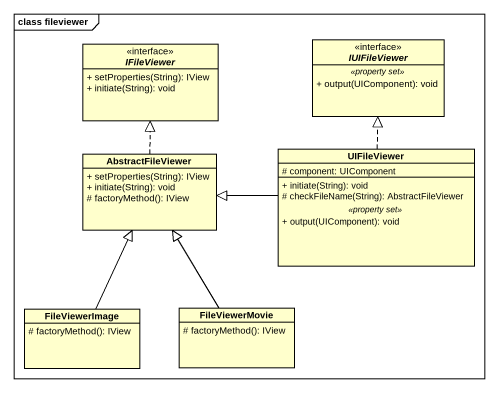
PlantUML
@startuml
mainframe class fileviewer
hide circle
hide empty members
skinparam classAttributeIconSize 0
interface IFileViewer <<interface>> {
  + setProperties(String): IView
  + initiate(String): void
}
interface IUIFileViewer <<interface>> {
  .. <<property set>> ..
  + output(UIComponent): void
}
class AbstractFileViewer {
  + setProperties(String): IView
  + initiate(String): void
  # factoryMethod(): IView
}
class UIFileViewer {
  # component: UIComponent
  --
  + initiate(String): void
  # checkFileName(String): AbstractFileViewer
  .. <<property set>> ..
  + output(UIComponent): void
}
class FileViewerImage {
  # factoryMethod(): IView
}
class FileViewerMovie {
  # factoryMethod(): IView
}
AbstractFileViewer .up.|> IFileViewer
UIFileViewer .up.|> IUIFileViewer
UIFileViewer -left-|> AbstractFileViewer
FileViewerImage -up-|> AbstractFileViewer
FileViewerMovie -up-|> AbstractFileViewer
@enduml
